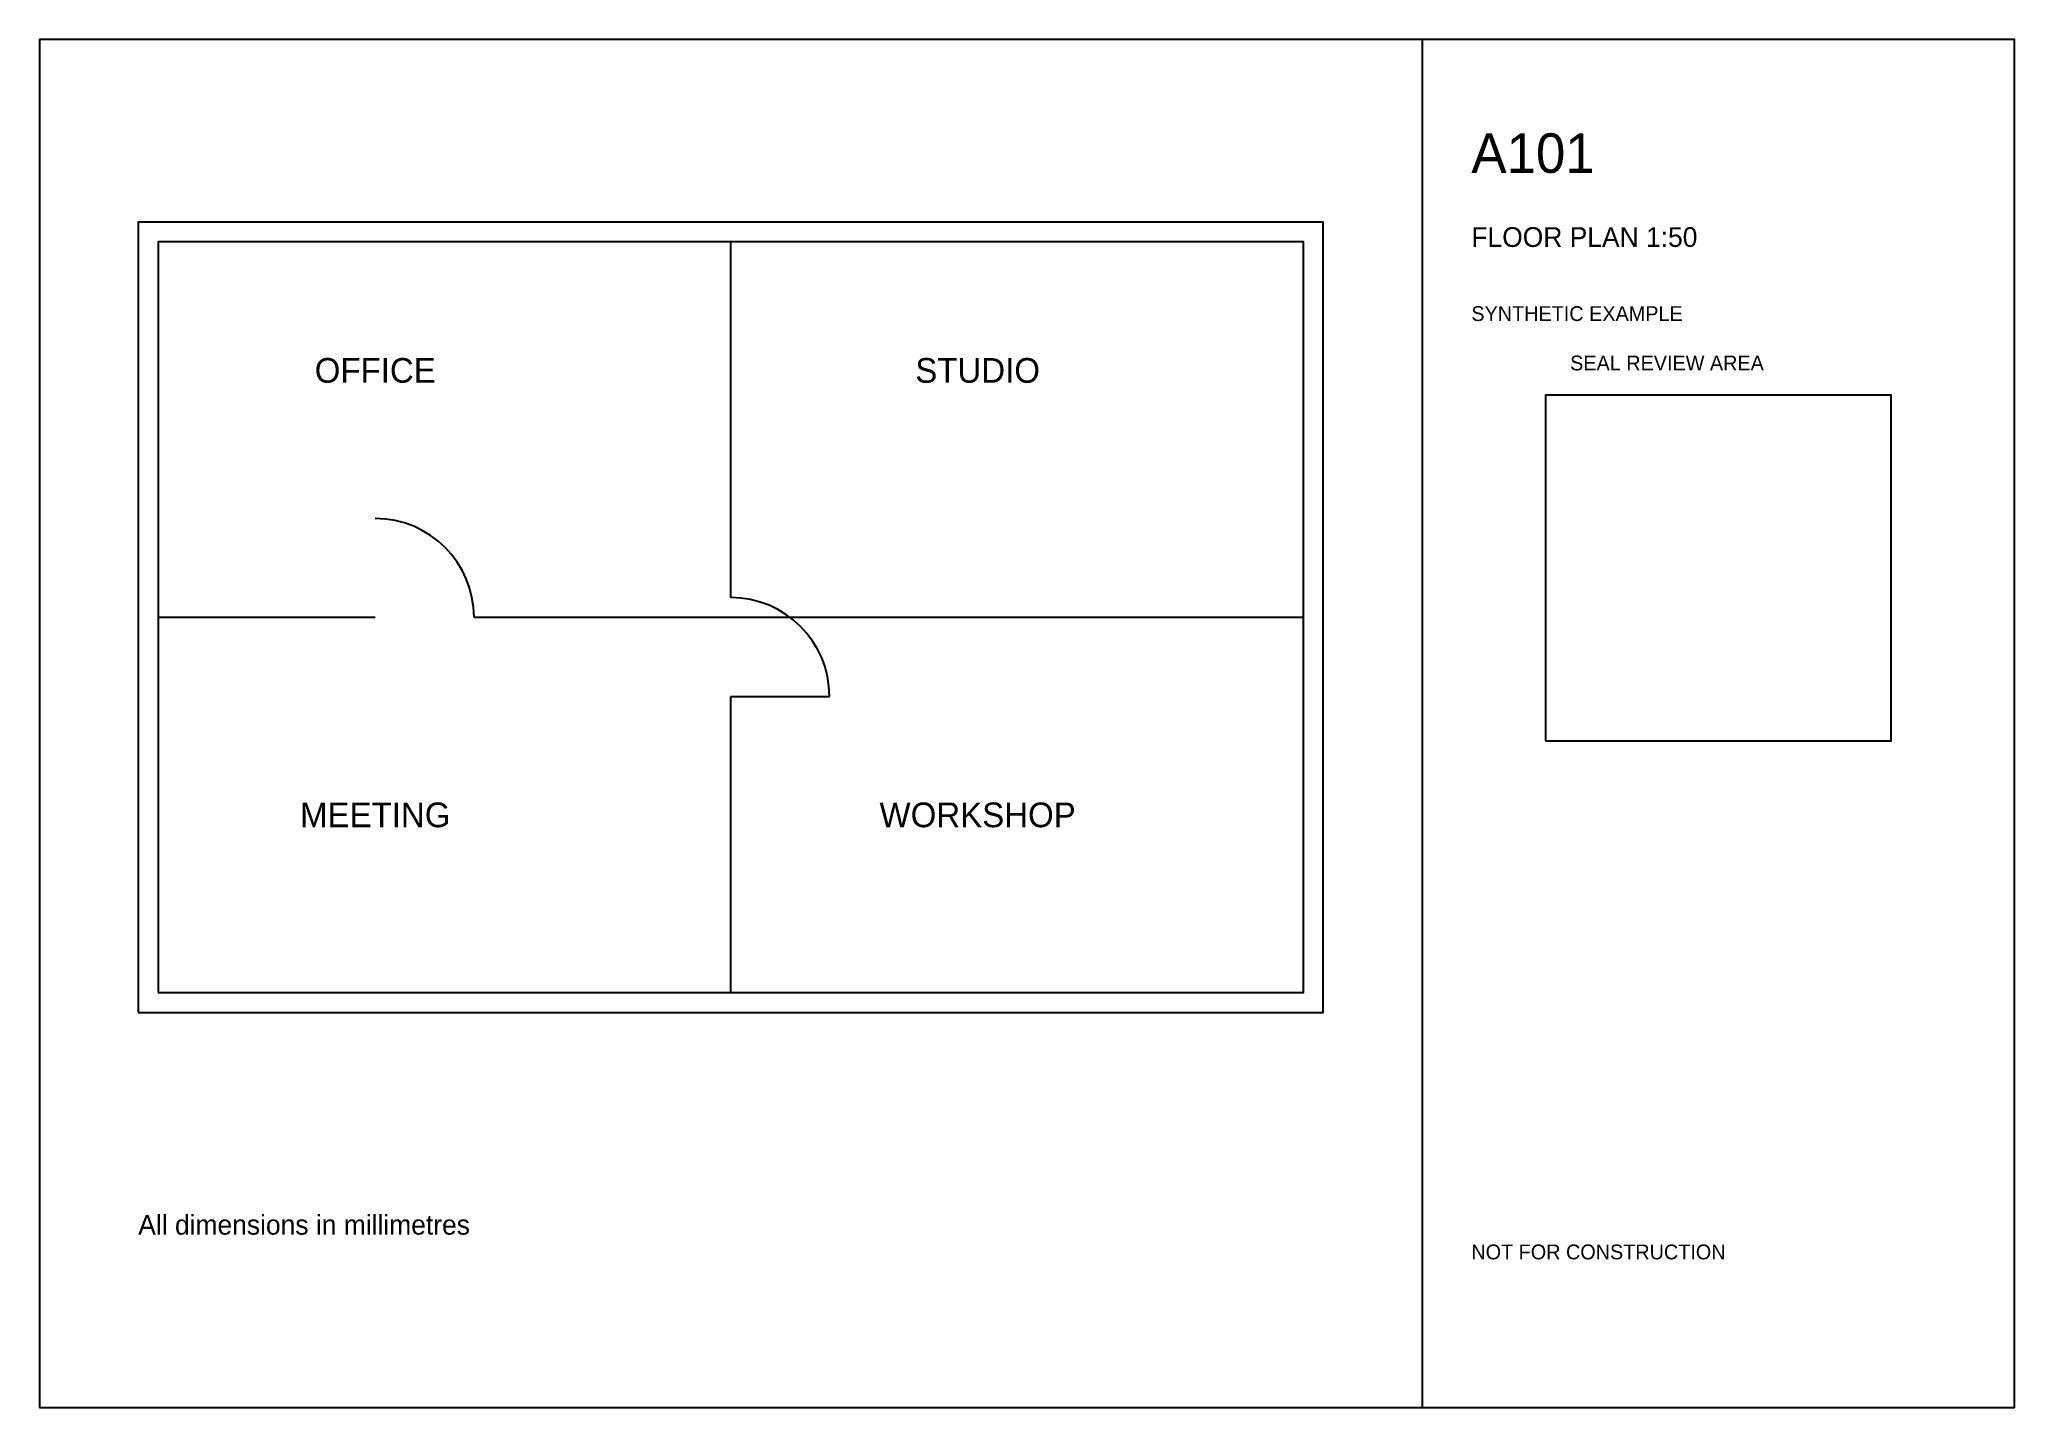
# Paper-space layout 'A101' of a CAD drawing. Header units: millimetres. Extents: x 10 to 410, y 10 to 287.
# The model-space entities are those that its viewports show. They can reach past a viewport. Long polylines and large blocks are cut down to what shows.
import ezdxf
from ezdxf.enums import TextEntityAlignment as Align

# ---------------------------------------------------------------- set-up
doc = ezdxf.new("R2010")
doc.units = ezdxf.units.MM
for name, color, linetype in [('DOORS', 2, 'Continuous'), ('NOTES', 3, 'Continuous'), ('SHEET', 7, 'Continuous'), ('WALLS', 7, 'Continuous')]:
    doc.layers.add(name, color=color, linetype=linetype)
doc.layers.add('VIEWPORTS', color=7, linetype='Continuous', plot=False)

msp = doc.modelspace()

# ---------------------------------------------------------------- linework, layer by layer
at = {"layer": 'DOORS'}
msp.add_line((6000, 3200), (7000, 3200), dxfattribs=at)
for centre in [(2400, 4000), (6000, 3200)]:
    msp.add_arc(centre, 1000, 0, 90, dxfattribs=at)
at = {"layer": 'WALLS'}
for p, q in [((6000, 4200), (6000, 7800)), ((200, 4000), (2400, 4000)), ((3400, 4000), (11800, 4000)), ((6000, 200), (6000, 3200))]:
    msp.add_line(p, q, dxfattribs=at)
for points in [[(0, 0), (12000, 0), (12000, 8000), (0, 8000)], [(200, 200), (11800, 200), (11800, 7800), (200, 7800)]]:
    msp.add_lwpolyline(points, close=True, dxfattribs=at)

# ---------------------------------------------------------------- texts
at = {"layer": 'NOTES'}
for s, p in [('OFFICE', (2400, 6500)), ('STUDIO', (8500, 6500)), ('MEETING', (2400, 2000)), ('WORKSHOP', (8500, 2000))]:
    msp.add_text(s, height=250, dxfattribs=at).set_placement(p, align=Align.MIDDLE_CENTER)

psp = doc.layouts.new('A101')

# ---------------------------------------------------------------- linework, layer by layer
at = {"layer": 'SHEET'}
for points in [[(10, 10), (410, 10), (410, 287), (10, 287)], [(290, 10), (410, 10), (410, 287), (290, 287)], [(315, 145), (385, 145), (385, 215), (315, 215)]]:
    psp.add_lwpolyline(points, close=True, dxfattribs=at)

# ---------------------------------------------------------------- texts
for s, height, p in [('A101', 8, (300, 260)), ('FLOOR PLAN 1:50', 4, (300, 245)), ('SYNTHETIC EXAMPLE', 3, (300, 230)), ('SEAL REVIEW AREA', 3, (320, 220)), ('All dimensions in millimetres', 4, (30, 45)), ('NOT FOR CONSTRUCTION', 3, (300, 40))]:
    psp.add_text(s, height=height, dxfattribs=at).set_placement(p)

# ---------------------------------------------------------------- viewports
at = {"layer": 'VIEWPORTS'}
psp.add_viewport(center=(150, 170), size=(240, 160), view_center_point=(6000, 4000), view_height=8000, dxfattribs=at)

doc.saveas('drawing.dxf')
